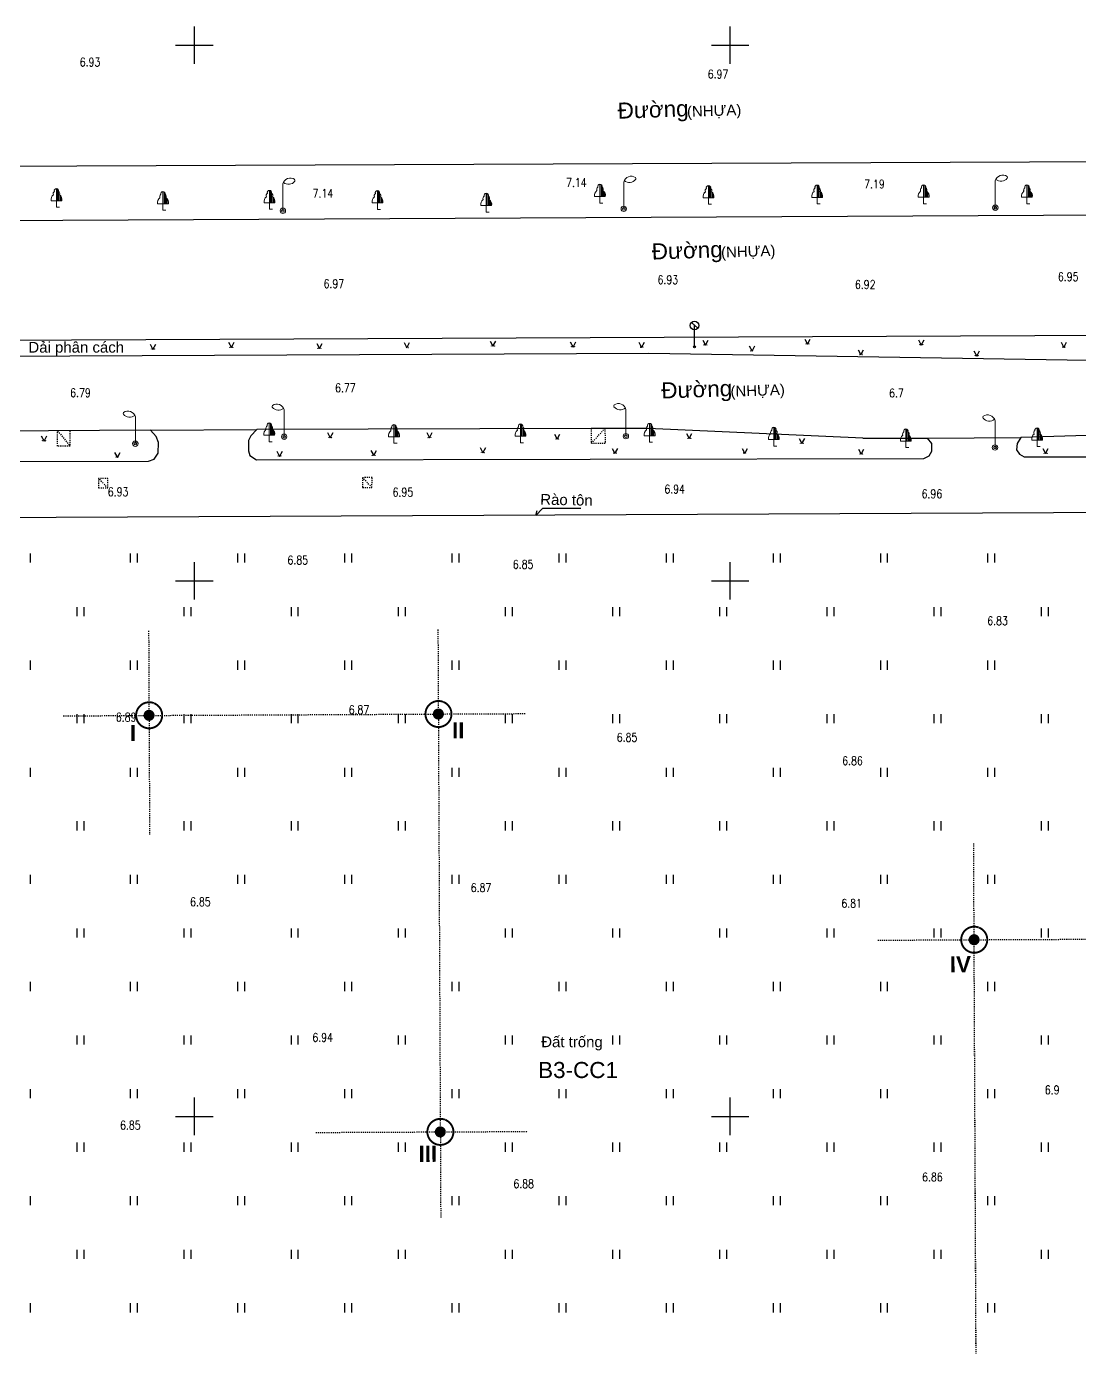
# Model space of a CAD drawing. Header units: millimetres. Extents: x 581430 to 583682, y 2329840 to 2330113.
# Drawn here: x 581520.1 to 581618.4, y 2329978.4 to 2330101.7 of the extents above; entities that cross this region are included whole.
import ezdxf
from ezdxf.enums import TextEntityAlignment as Align
from ezdxf.xclip import XClip

# ---------------------------------------------------------------- set-up
doc = ezdxf.new("R2010")
doc.units = ezdxf.units.MM
doc.header["$LTSCALE"] = 0.001
doc.header["$MEASUREMENT"] = 0
doc.header["$XCLIPFRAME"] = 0
doc.linetypes.add('CENTER2', pattern=[1.125, 0.75, -0.125, 0.125, -0.125])
doc.linetypes.add('NETNHA500', pattern=[0.75, 0.5, -0.25])
for name, color, linetype in [('A-CEN', 1, 'CENTER2'), ('CHUGIAI', 250, 'Continuous'), ('Existing map', 250, 'Continuous'), ('Red line', 1, 'Continuous'), ('TOA DO', 7, 'Continuous')]:
    doc.layers.add(name, color=color, linetype=linetype)
doc.layers.add('KYHIEU', color=250, linetype='Continuous', lineweight=0)
doc.styles.add('CHU', font='', dxfattribs={"height": 1.5})
doc.styles.add('CLD', font='', dxfattribs={"height": 1})
doc.styles.add('DC', font='romans.shx', dxfattribs={"width": 0.8, "height": 0.8})
doc.styles.add('new block$0$giao thong chuan 28 06$0$giao thong chuan$0$giao thongsua theo ssd$0$giao thong canh quan$0$giao thong$0$VNARIALNARROW', font='')
doc.styles.get('CHU').set_extended_font_data('.VnArial')
doc.styles.get('CLD').set_extended_font_data('.VnArialH')
doc.styles.get('new block$0$giao thong chuan 28 06$0$giao thong chuan$0$giao thongsua theo ssd$0$giao thong canh quan$0$giao thong$0$VNARIALNARROW').set_extended_font_data('.VnArialH', bold=True)

# ---------------------------------------------------------------- blocks, each defined once
blk = doc.blocks.new('CAYLR')
at = {"layer": 'KYHIEU'}
for points in [[(0, 1.75, 0.497303), (-0.198201, 1.488681, 0.339551), (-0.284941, 1.163565, 0.289175), (-0.5, 0.602359)], [(0, 1.75, -0.497303), (0.198201, 1.488681, -0.339551), (0.284941, 1.163565, -0.289175), (0.5, 0.602359)]]:
    blk.add_lwpolyline(points, format="xyb", dxfattribs=at)
for points in [[(0, 0), (0, 1.75)], [(0.1, 0.602359), (0.1, 1.724173)], [(0.2, 0.602359), (0.2, 1.487287)], [(-0.5, 0.602359), (0.5, 0.602359)], [(0, 0), (0.280275, -0.001587)], [(0.3, 0.602359), (0.3, 1.151908)], [(0.4, 0.602359), (0.4, 1.04811)], [(0.5, 0.602359), (0.5, 0.822811)]]:
    blk.add_lwpolyline(points, dxfattribs=at)
blk = doc.blocks.new('DEN-P')
at = {"layer": 'KYHIEU'}
for points in [[(1.1, 2.92, 0.523652), (0, 2.5, 0.549376)], [(0.05, 2.64, 0.420531), (1.11, 2.75, 0.572241)]]:
    blk.add_lwpolyline(points, format="xyb", dxfattribs=at)
blk.add_lwpolyline([(0, 0), (0, 2.5)], dxfattribs=at)
for radius in [0.25, 0.125]:
    blk.add_circle((0, 0), radius, dxfattribs=at)
blk.add_arc((0.95, 2.82), 0.178, 338.0896, 33.4085, dxfattribs=at)
blk = doc.blocks.new('DEN-T')
at = {"layer": 'KYHIEU'}
for points in [[(-0.05, 2.64, -0.420531), (-1.11, 2.75, -0.572241)], [(-1.1, 2.92, -0.523652), (0, 2.5, -0.549376)]]:
    blk.add_lwpolyline(points, format="xyb", dxfattribs=at)
blk.add_lwpolyline([(0, 0), (0, 2.5)], dxfattribs=at)
for radius in [0.25, 0.125]:
    blk.add_circle((0, 0), radius, dxfattribs=at)
blk.add_arc((-0.95, 2.82), 0.178, 146.5915, 201.9104, dxfattribs=at)
blk = doc.blocks.new('BB')
at = {"layer": 'CHUGIAI'}
for p, q in [((-0.29, 2.28), (0.31, 1.75)), ((0, 0), (0, 2))]:
    blk.add_line(p, q, dxfattribs=at)
for centre, radius in [((0, 2), 0.4), ((0, 0), 0.1)]:
    blk.add_circle(centre, radius, dxfattribs=at)
blk = doc.blocks.new('CAYLR-flat-31')
at = {"layer": 'KYHIEU'}
for points in [[(0, 1.75, 0.497303), (-0.2, 1.49, 0.339551), (-0.28, 1.16, 0.289175), (-0.5, 0.6)], [(0, 1.75, -0.497303), (0.2, 1.49, -0.339551), (0.28, 1.16, -0.289175), (0.5, 0.6)]]:
    blk.add_lwpolyline(points, format="xyb", dxfattribs=at)
for points in [[(0, 0), (0, 1.75)], [(0.1, 0.6), (0.1, 1.72)], [(0.2, 0.6), (0.2, 1.49)], [(-0.5, 0.6), (0.5, 0.6)], [(0, 0), (0.28, 0)], [(0.3, 0.6), (0.3, 1.15)], [(0.4, 0.6), (0.4, 1.05)], [(0.5, 0.6), (0.5, 0.82)]]:
    blk.add_lwpolyline(points, dxfattribs=at)
blk = doc.blocks.new('CAYLR-flat-32')
at = {"layer": 'KYHIEU'}
for points in [[(0, 1.75, 0.497303), (-0.2, 1.49, 0.339551), (-0.28, 1.16, 0.289175), (-0.5, 0.6)], [(0, 1.75, -0.497303), (0.2, 1.49, -0.339551), (0.28, 1.16, -0.289175), (0.5, 0.6)]]:
    blk.add_lwpolyline(points, format="xyb", dxfattribs=at)
for points in [[(0, 0), (0, 1.75)], [(0.1, 0.6), (0.1, 1.72)], [(0.2, 0.6), (0.2, 1.49)], [(-0.5, 0.6), (0.5, 0.6)], [(0, 0), (0.28, 0)], [(0.3, 0.6), (0.3, 1.15)], [(0.4, 0.6), (0.4, 1.05)], [(0.5, 0.6), (0.5, 0.82)]]:
    blk.add_lwpolyline(points, dxfattribs=at)
blk = doc.blocks.new('CAYLR-flat-33')
at = {"layer": 'KYHIEU'}
for points in [[(0, 1.75, 0.497303), (-0.2, 1.49, 0.339551), (-0.28, 1.16, 0.289175), (-0.5, 0.6)], [(0, 1.75, -0.497303), (0.2, 1.49, -0.339551), (0.28, 1.16, -0.289175), (0.5, 0.6)]]:
    blk.add_lwpolyline(points, format="xyb", dxfattribs=at)
for points in [[(0, 0), (0, 1.75)], [(0.1, 0.6), (0.1, 1.72)], [(0.2, 0.6), (0.2, 1.49)], [(-0.5, 0.6), (0.5, 0.6)], [(0, 0), (0.28, 0)], [(0.3, 0.6), (0.3, 1.15)], [(0.4, 0.6), (0.4, 1.05)], [(0.5, 0.6), (0.5, 0.82)]]:
    blk.add_lwpolyline(points, dxfattribs=at)
blk = doc.blocks.new('CAYLR-flat-34')
at = {"layer": 'KYHIEU'}
for points in [[(0, 1.75, 0.497303), (-0.2, 1.49, 0.339551), (-0.28, 1.16, 0.289175), (-0.5, 0.6)], [(0, 1.75, -0.497303), (0.2, 1.49, -0.339551), (0.28, 1.16, -0.289175), (0.5, 0.6)]]:
    blk.add_lwpolyline(points, format="xyb", dxfattribs=at)
for points in [[(0, 0), (0, 1.75)], [(0.1, 0.6), (0.1, 1.72)], [(0.2, 0.6), (0.2, 1.49)], [(-0.5, 0.6), (0.5, 0.6)], [(0, 0), (0.28, 0)], [(0.3, 0.6), (0.3, 1.15)], [(0.4, 0.6), (0.4, 1.05)], [(0.5, 0.6), (0.5, 0.82)]]:
    blk.add_lwpolyline(points, dxfattribs=at)
blk = doc.blocks.new('CAYLR-flat-35')
at = {"layer": 'KYHIEU'}
for points in [[(0, 1.75, 0.497303), (-0.2, 1.49, 0.339551), (-0.28, 1.16, 0.289175), (-0.5, 0.6)], [(0, 1.75, -0.497303), (0.2, 1.49, -0.339551), (0.28, 1.16, -0.289175), (0.5, 0.6)]]:
    blk.add_lwpolyline(points, format="xyb", dxfattribs=at)
for points in [[(0, 0), (0, 1.75)], [(0.1, 0.6), (0.1, 1.72)], [(0.2, 0.6), (0.2, 1.49)], [(-0.5, 0.6), (0.5, 0.6)], [(0, 0), (0.28, 0)], [(0.3, 0.6), (0.3, 1.15)], [(0.4, 0.6), (0.4, 1.05)], [(0.5, 0.6), (0.5, 0.82)]]:
    blk.add_lwpolyline(points, dxfattribs=at)
blk = doc.blocks.new('BB-flat-9')
at = {"layer": 'CHUGIAI'}
for p, q in [((-0.29, 2.28), (0.31, 1.75)), ((0, 0), (0, 2))]:
    blk.add_line(p, q, dxfattribs=at)
for centre, radius in [((0, 2), 0.4), ((0, 0), 0.1)]:
    blk.add_circle(centre, radius, dxfattribs=at)
blk = doc.blocks.new('DEN-T-flat-18')
at = {"layer": 'KYHIEU'}
for points in [[(-0.05, 2.64, -0.420531), (-1.11, 2.75, -0.572241)], [(-1.1, 2.92, -0.523652), (0, 2.5, -0.549376)]]:
    blk.add_lwpolyline(points, format="xyb", dxfattribs=at)
blk.add_lwpolyline([(0, 0), (0, 2.5)], dxfattribs=at)
for radius in [0.25, 0.125]:
    blk.add_circle((0, 0), radius, dxfattribs=at)
blk.add_arc((-0.95, 2.82), 0.178, 146.5915, 201.9104, dxfattribs=at)
blk = doc.blocks.new('DEN-T-flat-19')
at = {"layer": 'KYHIEU'}
for points in [[(-0.05, 2.64, -0.420531), (-1.11, 2.75, -0.572241)], [(-1.1, 2.92, -0.523652), (0, 2.5, -0.549376)]]:
    blk.add_lwpolyline(points, format="xyb", dxfattribs=at)
blk.add_lwpolyline([(0, 0), (0, 2.5)], dxfattribs=at)
for radius in [0.25, 0.125]:
    blk.add_circle((0, 0), radius, dxfattribs=at)
blk.add_arc((-0.95, 2.82), 0.178, 146.5915, 201.9104, dxfattribs=at)
blk = doc.blocks.new('DEN-T-flat-20')
at = {"layer": 'KYHIEU'}
for points in [[(-0.05, 2.64, -0.420531), (-1.11, 2.75, -0.572241)], [(-1.1, 2.92, -0.523652), (0, 2.5, -0.549376)]]:
    blk.add_lwpolyline(points, format="xyb", dxfattribs=at)
blk.add_lwpolyline([(0, 0), (0, 2.5)], dxfattribs=at)
for radius in [0.25, 0.125]:
    blk.add_circle((0, 0), radius, dxfattribs=at)
blk.add_arc((-0.95, 2.82), 0.178, 146.5915, 201.9104, dxfattribs=at)
blk = doc.blocks.new('DEN-T-flat-21')
at = {"layer": 'KYHIEU'}
for points in [[(-0.05, 2.64, -0.420531), (-1.11, 2.75, -0.572241)], [(-1.1, 2.92, -0.523652), (0, 2.5, -0.549376)]]:
    blk.add_lwpolyline(points, format="xyb", dxfattribs=at)
blk.add_lwpolyline([(0, 0), (0, 2.5)], dxfattribs=at)
for radius in [0.25, 0.125]:
    blk.add_circle((0, 0), radius, dxfattribs=at)
blk.add_arc((-0.95, 2.82), 0.178, 146.5915, 201.9104, dxfattribs=at)
blk = doc.blocks.new('DEN-P-flat-34')
at = {"layer": 'KYHIEU'}
for points in [[(1.1, 2.92, 0.523652), (0, 2.5, 0.549376)], [(0.05, 2.64, 0.420531), (1.11, 2.75, 0.572241)]]:
    blk.add_lwpolyline(points, format="xyb", dxfattribs=at)
blk.add_lwpolyline([(0, 0), (0, 2.5)], dxfattribs=at)
for radius in [0.25, 0.125]:
    blk.add_circle((0, 0), radius, dxfattribs=at)
blk.add_arc((0.95, 2.82), 0.178, 338.0896, 33.4085, dxfattribs=at)
blk = doc.blocks.new('DEN-P-flat-35')
at = {"layer": 'KYHIEU'}
for points in [[(1.1, 2.92, 0.523652), (0, 2.5, 0.549376)], [(0.05, 2.64, 0.420531), (1.11, 2.75, 0.572241)]]:
    blk.add_lwpolyline(points, format="xyb", dxfattribs=at)
blk.add_lwpolyline([(0, 0), (0, 2.5)], dxfattribs=at)
for radius in [0.25, 0.125]:
    blk.add_circle((0, 0), radius, dxfattribs=at)
blk.add_arc((0.95, 2.82), 0.178, 338.0896, 33.4085, dxfattribs=at)
blk = doc.blocks.new('DEN-P-flat-36')
at = {"layer": 'KYHIEU'}
for points in [[(1.1, 2.92, 0.523652), (0, 2.5, 0.549376)], [(0.05, 2.64, 0.420531), (1.11, 2.75, 0.572241)]]:
    blk.add_lwpolyline(points, format="xyb", dxfattribs=at)
blk.add_lwpolyline([(0, 0), (0, 2.5)], dxfattribs=at)
for radius in [0.25, 0.125]:
    blk.add_circle((0, 0), radius, dxfattribs=at)
blk.add_arc((0.95, 2.82), 0.178, 338.0896, 33.4085, dxfattribs=at)
blk = doc.blocks.new('Existing map')
at = {"layer": 'Existing map'}
h = blk.add_hatch(color=256, dxfattribs=at)
h.paths.add_polyline_path([(-198.7, -15.81, 1), (-198.72, -15.81, 1)])
h.paths.add_polyline_path([(-198.96, -15.81, 1), (-198.98, -15.81, 1)])
h = blk.add_hatch(color=256, dxfattribs=at)
h.paths.add_polyline_path([(-191.37, -15.65, 1), (-191.4, -15.65, 1)])
h.paths.add_polyline_path([(-191.63, -15.65, 1), (-191.65, -15.65, 1)])
h = blk.add_hatch(color=256, dxfattribs=at)
h.paths.add_polyline_path([(-183.16, -15.75, 1), (-183.18, -15.75, 1)])
h.paths.add_polyline_path([(-183.42, -15.75, 1), (-183.44, -15.75, 1)])
h = blk.add_hatch(color=256, dxfattribs=at)
h.paths.add_polyline_path([(-175, -15.67, 1), (-175.02, -15.67, 1)])
h.paths.add_polyline_path([(-175.26, -15.67, 1), (-175.28, -15.67, 1)])
h = blk.add_hatch(color=256, dxfattribs=at)
h.paths.add_polyline_path([(-166.97, -15.53, 1), (-166.99, -15.53, 1)])
h.paths.add_polyline_path([(-167.22, -15.53, 1), (-167.25, -15.53, 1)])
h = blk.add_hatch(color=256, dxfattribs=at)
h.paths.add_polyline_path([(-159.49, -15.6, 1), (-159.51, -15.6, 1)])
h.paths.add_polyline_path([(-159.75, -15.6, 1), (-159.77, -15.6, 1)])
h = blk.add_hatch(color=256, dxfattribs=at)
h.paths.add_polyline_path([(-153.09, -15.64, 1), (-153.11, -15.64, 1)])
h.paths.add_polyline_path([(-153.34, -15.64, 1), (-153.37, -15.64, 1)])
h = blk.add_hatch(color=256, dxfattribs=at)
h.paths.add_polyline_path([(-147.13, -15.43, 1), (-147.15, -15.43, 1)])
h.paths.add_polyline_path([(-147.39, -15.43, 1), (-147.41, -15.43, 1)])
h = blk.add_hatch(color=256, dxfattribs=at)
h.paths.add_polyline_path([(-142.78, -15.98, 1), (-142.8, -15.98, 1)])
h.paths.add_polyline_path([(-143.04, -15.98, 1), (-143.06, -15.98, 1)])
h = blk.add_hatch(color=256, dxfattribs=at)
h.paths.add_polyline_path([(-137.61, -15.33, 1), (-137.64, -15.33, 1)])
h.paths.add_polyline_path([(-137.87, -15.33, 1), (-137.89, -15.33, 1)])
h = blk.add_hatch(color=256, dxfattribs=at)
h.paths.add_polyline_path([(-126.99, -15.41, 1), (-127.01, -15.41, 1)])
h.paths.add_polyline_path([(-127.25, -15.41, 1), (-127.27, -15.41, 1)])
h = blk.add_hatch(color=256, dxfattribs=at)
h.paths.add_polyline_path([(-113.7, -15.64, 1), (-113.72, -15.64, 1)])
h.paths.add_polyline_path([(-113.95, -15.64, 1), (-113.98, -15.64, 1)])
h = blk.add_hatch(color=256, dxfattribs=at)
h.paths.add_polyline_path([(-132.62, -16.33, 1), (-132.64, -16.33, 1)])
h.paths.add_polyline_path([(-132.88, -16.33, 1), (-132.9, -16.33, 1)])
h = blk.add_hatch(color=256, dxfattribs=at)
h.paths.add_polyline_path([(-121.82, -16.44, 1), (-121.84, -16.44, 1)])
h.paths.add_polyline_path([(-122.08, -16.44, 1), (-122.1, -16.44, 1)])
h = blk.add_hatch(color=256, dxfattribs=at)
h.paths.add_polyline_path([(-208.86, -24.38, 1), (-208.88, -24.38, 1)])
h.paths.add_polyline_path([(-209.12, -24.38, 1), (-209.14, -24.38, 1)])
h = blk.add_hatch(color=256, dxfattribs=at)
h.paths.add_polyline_path([(-182.15, -24.08, 1), (-182.17, -24.08, 1)])
h.paths.add_polyline_path([(-182.41, -24.08, 1), (-182.43, -24.08, 1)])
h = blk.add_hatch(color=256, dxfattribs=at)
h.paths.add_polyline_path([(-172.89, -24.08, 1), (-172.92, -24.08, 1)])
h.paths.add_polyline_path([(-173.15, -24.08, 1), (-173.17, -24.08, 1)])
h = blk.add_hatch(color=256, dxfattribs=at)
h.paths.add_polyline_path([(-160.97, -24.21, 1), (-160.99, -24.21, 1)])
h.paths.add_polyline_path([(-161.23, -24.21, 1), (-161.25, -24.21, 1)])
h = blk.add_hatch(color=256, dxfattribs=at)
h.paths.add_polyline_path([(-148.65, -24.15, 1), (-148.67, -24.15, 1)])
h.paths.add_polyline_path([(-148.91, -24.15, 1), (-148.93, -24.15, 1)])
h = blk.add_hatch(color=256, dxfattribs=at)
h.paths.add_polyline_path([(-138.13, -24.61, 1), (-138.15, -24.61, 1)])
h.paths.add_polyline_path([(-138.39, -24.61, 1), (-138.41, -24.61, 1)])
h = blk.add_hatch(color=256, dxfattribs=at)
h.paths.add_polyline_path([(-186.88, -25.81, 1), (-186.9, -25.81, 1)])
h.paths.add_polyline_path([(-187.14, -25.81, 1), (-187.16, -25.81, 1)])
h = blk.add_hatch(color=256, dxfattribs=at)
h.paths.add_polyline_path([(-178.09, -25.74, 1), (-178.11, -25.74, 1)])
h.paths.add_polyline_path([(-178.35, -25.74, 1), (-178.37, -25.74, 1)])
h = blk.add_hatch(color=256, dxfattribs=at)
h.paths.add_polyline_path([(-167.9, -25.48, 1), (-167.92, -25.48, 1)])
h.paths.add_polyline_path([(-168.16, -25.48, 1), (-168.18, -25.48, 1)])
h = blk.add_hatch(color=256, dxfattribs=at)
h.paths.add_polyline_path([(-155.58, -25.54, 1), (-155.6, -25.54, 1)])
h.paths.add_polyline_path([(-155.84, -25.54, 1), (-155.86, -25.54, 1)])
h = blk.add_hatch(color=256, dxfattribs=at)
h.paths.add_polyline_path([(-143.46, -25.54, 1), (-143.48, -25.54, 1)])
h.paths.add_polyline_path([(-143.72, -25.54, 1), (-143.74, -25.54, 1)])
h = blk.add_hatch(color=256, dxfattribs=at)
h.paths.add_polyline_path([(-132.6, -25.61, 1), (-132.62, -25.61, 1)])
h.paths.add_polyline_path([(-132.86, -25.61, 1), (-132.88, -25.61, 1)])
h = blk.add_hatch(color=256, dxfattribs=at)
h.paths.add_polyline_path([(-115.39, -25.55, 1), (-115.42, -25.55, 1)])
h.paths.add_polyline_path([(-115.65, -25.55, 1), (-115.67, -25.55, 1)])
h = blk.add_hatch(color=256, dxfattribs=at)
h.paths.add_polyline_path([(-202.01, -25.91, 1), (-202.03, -25.91, 1)])
h.paths.add_polyline_path([(-202.27, -25.91, 1), (-202.29, -25.91, 1)])
for p, q in [((-194.97, 10.8), (-194.97, 14.3)), ((-144.97, 10.8), (-144.97, 14.3)), ((-196.72, 12.55), (-193.22, 12.55)), ((-146.72, 12.55), (-143.22, 12.55)), ((-49.18, 1.9), (-294.97, 0.91)), ((-294.97, -4.25), (-49.18, -2.98)), ((-259.56, -15.19), (-66.59, -14.34)), ((-199.09, -15.36), (-198.84, -15.85)), ((-198.84, -15.85), (-198.58, -15.36)), ((-191.77, -15.19), (-191.51, -15.68)), ((-191.51, -15.68), (-191.26, -15.19)), ((-183.55, -15.3), (-183.3, -15.78)), ((-183.3, -15.78), (-183.04, -15.3)), ((-175.39, -15.22), (-175.14, -15.7)), ((-175.14, -15.7), (-174.88, -15.22)), ((-167.36, -15.08), (-167.11, -15.56)), ((-167.11, -15.56), (-166.85, -15.08)), ((-159.89, -15.15), (-159.63, -15.63)), ((-159.63, -15.63), (-159.38, -15.15)), ((-153.48, -15.19), (-153.23, -15.67)), ((-153.23, -15.67), (-152.97, -15.19)), ((-147.53, -14.98), (-147.27, -15.46)), ((-147.27, -15.46), (-147.02, -14.98)), ((-143.18, -15.52), (-142.92, -16.01)), ((-142.92, -16.01), (-142.67, -15.52)), ((-138.01, -14.88), (-137.75, -15.36)), ((-137.75, -15.36), (-137.5, -14.88)), ((-133.02, -15.88), (-132.76, -16.36)), ((-132.76, -16.36), (-132.51, -15.88)), ((-127.39, -14.95), (-127.13, -15.44)), ((-127.13, -15.44), (-126.87, -14.95)), ((-122.22, -15.98), (-121.96, -16.47)), ((-121.96, -16.47), (-121.7, -15.98)), ((-114.09, -15.19), (-113.84, -15.67)), ((-113.84, -15.67), (-113.58, -15.19)), ((-152.56, -16.23), (-259.58, -16.74)), ((-102.91, -17.03), (-152.56, -16.23)), ((-199.08, -23.4), (-250.72, -23.71)), ((-199.08, -23.4), (-189.14, -23.34)), ((-198.54, -23.97), (-199.08, -23.4)), ((-189.14, -23.34), (-189.71, -23.91)), ((-157.95, -23.23), (-189.14, -23.34)), ((-156.66, -23.23), (-157.95, -23.23)), ((-152.61, -23.23), (-156.66, -23.23)), ((-132.57, -24.13), (-152.61, -23.23)), ((-83.37, -22.97), (-117.83, -24.09)), ((-209.26, -23.92), (-209, -24.41)), ((-209, -24.41), (-208.74, -23.92)), ((-198.32, -24.53), (-198.54, -23.97)), ((-198.34, -25.55), (-198.32, -24.53)), ((-189.71, -23.91), (-189.93, -24.37)), ((-189.93, -24.37), (-189.93, -25.31)), ((-182.55, -23.62), (-182.29, -24.11)), ((-182.29, -24.11), (-182.03, -23.62)), ((-173.29, -23.62), (-173.03, -24.11)), ((-173.03, -24.11), (-172.78, -23.62)), ((-161.37, -23.76), (-161.11, -24.24)), ((-161.11, -24.24), (-160.86, -23.76)), ((-149.05, -23.69), (-148.79, -24.18)), ((-148.79, -24.18), (-148.53, -23.69)), ((-138.53, -24.16), (-138.27, -24.64)), ((-138.27, -24.64), (-138.01, -24.16)), ((-132.57, -24.15), (-126.56, -24.13)), ((-126.56, -24.13), (-117.83, -24.09)), ((-126.15, -24.64), (-126.56, -24.13)), ((-126.16, -25.34), (-126.15, -24.64)), ((-118.18, -24.65), (-118.24, -25.22)), ((-117.83, -24.09), (-118.18, -24.65)), ((-202.41, -25.46), (-202.15, -25.94)), ((-202.15, -25.94), (-201.89, -25.46)), ((-198.73, -26.09), (-198.34, -25.55)), ((-189.93, -25.31), (-189.8, -25.77)), ((-189.8, -25.77), (-189.16, -26.15)), ((-187.28, -25.35), (-187.02, -25.84)), ((-187.02, -25.84), (-186.76, -25.35)), ((-178.49, -25.29), (-178.23, -25.77)), ((-178.23, -25.77), (-177.97, -25.29)), ((-168.3, -25.02), (-168.04, -25.51)), ((-168.04, -25.51), (-167.78, -25.02)), ((-155.98, -25.09), (-155.72, -25.57)), ((-155.72, -25.57), (-155.46, -25.09)), ((-143.86, -25.09), (-143.6, -25.57)), ((-143.6, -25.57), (-143.34, -25.09)), ((-133, -25.16), (-132.74, -25.64)), ((-132.74, -25.64), (-132.48, -25.16)), ((-126.88, -26.05), (-126.4, -25.8)), ((-126.4, -25.8), (-126.16, -25.34)), ((-126.4, -25.8), (-126.4, -25.8)), ((-118.24, -25.22), (-117.97, -25.62)), ((-117.97, -25.62), (-117.52, -25.89)), ((-117.52, -25.89), (-68.32, -25.76)), ((-115.79, -25.09), (-115.53, -25.58)), ((-115.53, -25.58), (-115.28, -25.09)), ((-250.69, -26.48), (-199.25, -26.27)), ((-199.25, -26.27), (-198.73, -26.09)), ((-189.16, -26.15), (-126.88, -26.05)), ((-162.48, -30.69), (-163.1, -31.35)), ((-158.9, -30.69), (-162.48, -30.69)), ((-163.1, -31.35), (-162.97, -30.9)), ((-210.3, -34.9), (-210.3, -35.75)), ((-200.95, -34.9), (-200.95, -35.75)), ((-200.3, -34.9), (-200.3, -35.75)), ((-194.97, -39.2), (-194.97, -35.7)), ((-190.95, -34.9), (-190.95, -35.75)), ((-190.3, -34.9), (-190.3, -35.75)), ((-180.95, -34.9), (-180.95, -35.75)), ((-180.3, -34.9), (-180.3, -35.75)), ((-170.95, -34.9), (-170.95, -35.75)), ((-170.3, -34.9), (-170.3, -35.75)), ((-160.95, -34.9), (-160.95, -35.75)), ((-160.3, -34.9), (-160.3, -35.75)), ((-150.95, -34.9), (-150.95, -35.75)), ((-150.3, -34.9), (-150.3, -35.75)), ((-144.97, -39.2), (-144.97, -35.7)), ((-140.95, -34.9), (-140.95, -35.75)), ((-140.3, -34.9), (-140.3, -35.75)), ((-130.95, -34.9), (-130.95, -35.75)), ((-130.3, -34.9), (-130.3, -35.75)), ((-120.95, -34.9), (-120.95, -35.75)), ((-120.3, -34.9), (-120.3, -35.75)), ((-196.72, -37.45), (-193.22, -37.45)), ((-146.72, -37.45), (-143.22, -37.45)), ((-205.95, -39.9), (-205.95, -40.75)), ((-205.3, -39.9), (-205.3, -40.75)), ((-195.95, -39.9), (-195.95, -40.75)), ((-195.3, -39.9), (-195.3, -40.75)), ((-185.95, -39.9), (-185.95, -40.75)), ((-185.3, -39.9), (-185.3, -40.75)), ((-175.95, -39.9), (-175.95, -40.75)), ((-175.3, -39.9), (-175.3, -40.75)), ((-165.95, -39.9), (-165.95, -40.75)), ((-165.3, -39.9), (-165.3, -40.75)), ((-155.95, -39.9), (-155.95, -40.75)), ((-155.3, -39.9), (-155.3, -40.75)), ((-145.95, -39.9), (-145.95, -40.75)), ((-145.3, -39.9), (-145.3, -40.75)), ((-135.95, -39.9), (-135.95, -40.75)), ((-135.3, -39.9), (-135.3, -40.75)), ((-125.95, -39.9), (-125.95, -40.75)), ((-125.3, -39.9), (-125.3, -40.75)), ((-115.95, -39.9), (-115.95, -40.75)), ((-115.3, -39.9), (-115.3, -40.75)), ((-210.3, -44.9), (-210.3, -45.75)), ((-200.95, -44.9), (-200.95, -45.75)), ((-200.3, -44.9), (-200.3, -45.75)), ((-190.95, -44.9), (-190.95, -45.75)), ((-190.3, -44.9), (-190.3, -45.75)), ((-180.95, -44.9), (-180.95, -45.75)), ((-180.3, -44.9), (-180.3, -45.75)), ((-170.95, -44.9), (-170.95, -45.75)), ((-170.3, -44.9), (-170.3, -45.75)), ((-160.95, -44.9), (-160.95, -45.75)), ((-160.3, -44.9), (-160.3, -45.75)), ((-150.95, -44.9), (-150.95, -45.75)), ((-150.3, -44.9), (-150.3, -45.75)), ((-140.95, -44.9), (-140.95, -45.75)), ((-140.3, -44.9), (-140.3, -45.75)), ((-130.95, -44.9), (-130.95, -45.75)), ((-130.3, -44.9), (-130.3, -45.75)), ((-120.95, -44.9), (-120.95, -45.75)), ((-120.3, -44.9), (-120.3, -45.75)), ((-205.95, -49.9), (-205.95, -50.75)), ((-205.3, -49.9), (-205.3, -50.75)), ((-195.95, -49.9), (-195.95, -50.75)), ((-195.3, -49.9), (-195.3, -50.75)), ((-185.95, -49.9), (-185.95, -50.75)), ((-185.3, -49.9), (-185.3, -50.75)), ((-175.95, -49.9), (-175.95, -50.75)), ((-175.3, -49.9), (-175.3, -50.75)), ((-165.95, -49.9), (-165.95, -50.75)), ((-165.3, -49.9), (-165.3, -50.75)), ((-155.95, -49.9), (-155.95, -50.75)), ((-155.3, -49.9), (-155.3, -50.75)), ((-145.95, -49.9), (-145.95, -50.75)), ((-145.3, -49.9), (-145.3, -50.75)), ((-135.95, -49.9), (-135.95, -50.75)), ((-135.3, -49.9), (-135.3, -50.75)), ((-125.95, -49.9), (-125.95, -50.75)), ((-125.3, -49.9), (-125.3, -50.75)), ((-115.95, -49.9), (-115.95, -50.75)), ((-115.3, -49.9), (-115.3, -50.75)), ((-210.3, -54.9), (-210.3, -55.75)), ((-200.95, -54.9), (-200.95, -55.75)), ((-200.3, -54.9), (-200.3, -55.75)), ((-190.95, -54.9), (-190.95, -55.75)), ((-190.3, -54.9), (-190.3, -55.75)), ((-180.95, -54.9), (-180.95, -55.75)), ((-180.3, -54.9), (-180.3, -55.75)), ((-170.95, -54.9), (-170.95, -55.75)), ((-170.3, -54.9), (-170.3, -55.75)), ((-160.95, -54.9), (-160.95, -55.75)), ((-160.3, -54.9), (-160.3, -55.75)), ((-150.95, -54.9), (-150.95, -55.75)), ((-150.3, -54.9), (-150.3, -55.75)), ((-140.95, -54.9), (-140.95, -55.75)), ((-140.3, -54.9), (-140.3, -55.75)), ((-130.95, -54.9), (-130.95, -55.75)), ((-130.3, -54.9), (-130.3, -55.75)), ((-120.95, -54.9), (-120.95, -55.75)), ((-120.3, -54.9), (-120.3, -55.75)), ((-205.95, -59.9), (-205.95, -60.75)), ((-205.3, -59.9), (-205.3, -60.75)), ((-195.95, -59.9), (-195.95, -60.75)), ((-195.3, -59.9), (-195.3, -60.75)), ((-185.95, -59.9), (-185.95, -60.75)), ((-185.3, -59.9), (-185.3, -60.75)), ((-175.95, -59.9), (-175.95, -60.75)), ((-175.3, -59.9), (-175.3, -60.75)), ((-165.95, -59.9), (-165.95, -60.75)), ((-165.3, -59.9), (-165.3, -60.75)), ((-155.95, -59.9), (-155.95, -60.75)), ((-155.3, -59.9), (-155.3, -60.75)), ((-145.95, -59.9), (-145.95, -60.75)), ((-145.3, -59.9), (-145.3, -60.75)), ((-135.95, -59.9), (-135.95, -60.75)), ((-135.3, -59.9), (-135.3, -60.75)), ((-125.95, -59.9), (-125.95, -60.75)), ((-125.3, -59.9), (-125.3, -60.75)), ((-115.95, -59.9), (-115.95, -60.75)), ((-115.3, -59.9), (-115.3, -60.75)), ((-210.3, -64.9), (-210.3, -65.75)), ((-200.95, -64.9), (-200.95, -65.75)), ((-200.3, -64.9), (-200.3, -65.75)), ((-190.95, -64.9), (-190.95, -65.75)), ((-190.3, -64.9), (-190.3, -65.75)), ((-180.95, -64.9), (-180.95, -65.75)), ((-180.3, -64.9), (-180.3, -65.75)), ((-170.95, -64.9), (-170.95, -65.75)), ((-170.3, -64.9), (-170.3, -65.75)), ((-160.95, -64.9), (-160.95, -65.75)), ((-160.3, -64.9), (-160.3, -65.75)), ((-150.95, -64.9), (-150.95, -65.75)), ((-150.3, -64.9), (-150.3, -65.75)), ((-140.95, -64.9), (-140.95, -65.75)), ((-140.3, -64.9), (-140.3, -65.75)), ((-130.95, -64.9), (-130.95, -65.75)), ((-130.3, -64.9), (-130.3, -65.75)), ((-120.95, -64.9), (-120.95, -65.75)), ((-120.3, -64.9), (-120.3, -65.75)), ((-205.95, -69.9), (-205.95, -70.75)), ((-205.3, -69.9), (-205.3, -70.75)), ((-195.95, -69.9), (-195.95, -70.75)), ((-195.3, -69.9), (-195.3, -70.75)), ((-185.95, -69.9), (-185.95, -70.75)), ((-185.3, -69.9), (-185.3, -70.75)), ((-175.95, -69.9), (-175.95, -70.75)), ((-175.3, -69.9), (-175.3, -70.75)), ((-165.95, -69.9), (-165.95, -70.75)), ((-165.3, -69.9), (-165.3, -70.75)), ((-155.95, -69.9), (-155.95, -70.75)), ((-155.3, -69.9), (-155.3, -70.75)), ((-145.95, -69.9), (-145.95, -70.75)), ((-145.3, -69.9), (-145.3, -70.75)), ((-135.95, -69.9), (-135.95, -70.75)), ((-135.3, -69.9), (-135.3, -70.75)), ((-125.95, -69.9), (-125.95, -70.75)), ((-125.3, -69.9), (-125.3, -70.75)), ((-115.95, -69.9), (-115.95, -70.75)), ((-115.3, -69.9), (-115.3, -70.75)), ((-210.3, -74.9), (-210.3, -75.75)), ((-200.95, -74.9), (-200.95, -75.75)), ((-200.3, -74.9), (-200.3, -75.75)), ((-190.95, -74.9), (-190.95, -75.75)), ((-190.3, -74.9), (-190.3, -75.75)), ((-180.95, -74.9), (-180.95, -75.75)), ((-180.3, -74.9), (-180.3, -75.75)), ((-170.95, -74.9), (-170.95, -75.75)), ((-170.3, -74.9), (-170.3, -75.75)), ((-160.95, -74.9), (-160.95, -75.75)), ((-160.3, -74.9), (-160.3, -75.75)), ((-150.95, -74.9), (-150.95, -75.75)), ((-150.3, -74.9), (-150.3, -75.75)), ((-140.95, -74.9), (-140.95, -75.75)), ((-140.3, -74.9), (-140.3, -75.75)), ((-130.95, -74.9), (-130.95, -75.75)), ((-130.3, -74.9), (-130.3, -75.75)), ((-120.95, -74.9), (-120.95, -75.75)), ((-120.3, -74.9), (-120.3, -75.75)), ((-205.95, -79.9), (-205.95, -80.75)), ((-205.3, -79.9), (-205.3, -80.75)), ((-195.95, -79.9), (-195.95, -80.75)), ((-195.3, -79.9), (-195.3, -80.75)), ((-185.95, -79.9), (-185.95, -80.75)), ((-185.3, -79.9), (-185.3, -80.75)), ((-175.95, -79.9), (-175.95, -80.75)), ((-175.3, -79.9), (-175.3, -80.75)), ((-165.95, -79.9), (-165.95, -80.75)), ((-165.3, -79.9), (-165.3, -80.75)), ((-155.95, -79.9), (-155.95, -80.75)), ((-155.3, -79.9), (-155.3, -80.75)), ((-145.95, -79.9), (-145.95, -80.75)), ((-145.3, -79.9), (-145.3, -80.75)), ((-135.95, -79.9), (-135.95, -80.75)), ((-135.3, -79.9), (-135.3, -80.75)), ((-125.95, -79.9), (-125.95, -80.75)), ((-125.3, -79.9), (-125.3, -80.75)), ((-115.95, -79.9), (-115.95, -80.75)), ((-115.3, -79.9), (-115.3, -80.75)), ((-210.3, -84.9), (-210.3, -85.75)), ((-200.95, -84.9), (-200.95, -85.75)), ((-200.3, -84.9), (-200.3, -85.75)), ((-190.95, -84.9), (-190.95, -85.75)), ((-190.3, -84.9), (-190.3, -85.75)), ((-180.95, -84.9), (-180.95, -85.75)), ((-180.3, -84.9), (-180.3, -85.75)), ((-170.95, -84.9), (-170.95, -85.75)), ((-170.3, -84.9), (-170.3, -85.75)), ((-160.95, -84.9), (-160.95, -85.75)), ((-160.3, -84.9), (-160.3, -85.75)), ((-150.95, -84.9), (-150.95, -85.75)), ((-150.3, -84.9), (-150.3, -85.75)), ((-140.95, -84.9), (-140.95, -85.75)), ((-140.3, -84.9), (-140.3, -85.75)), ((-130.95, -84.9), (-130.95, -85.75)), ((-130.3, -84.9), (-130.3, -85.75)), ((-120.95, -84.9), (-120.95, -85.75)), ((-120.3, -84.9), (-120.3, -85.75)), ((-194.97, -89.2), (-194.97, -85.7)), ((-144.97, -89.2), (-144.97, -85.7)), ((-196.72, -87.45), (-193.22, -87.45)), ((-146.72, -87.45), (-143.22, -87.45)), ((-205.95, -89.9), (-205.95, -90.75)), ((-205.3, -89.9), (-205.3, -90.75)), ((-195.95, -89.9), (-195.95, -90.75)), ((-195.3, -89.9), (-195.3, -90.75)), ((-185.95, -89.9), (-185.95, -90.75)), ((-185.3, -89.9), (-185.3, -90.75)), ((-175.95, -89.9), (-175.95, -90.75)), ((-175.3, -89.9), (-175.3, -90.75)), ((-165.95, -89.9), (-165.95, -90.75)), ((-165.3, -89.9), (-165.3, -90.75)), ((-155.95, -89.9), (-155.95, -90.75)), ((-155.3, -89.9), (-155.3, -90.75)), ((-145.95, -89.9), (-145.95, -90.75)), ((-145.3, -89.9), (-145.3, -90.75)), ((-135.95, -89.9), (-135.95, -90.75)), ((-135.3, -89.9), (-135.3, -90.75)), ((-125.95, -89.9), (-125.95, -90.75)), ((-125.3, -89.9), (-125.3, -90.75)), ((-115.95, -89.9), (-115.95, -90.75)), ((-115.3, -89.9), (-115.3, -90.75)), ((-210.3, -94.9), (-210.3, -95.75)), ((-200.95, -94.9), (-200.95, -95.75)), ((-200.3, -94.9), (-200.3, -95.75)), ((-190.95, -94.9), (-190.95, -95.75)), ((-190.3, -94.9), (-190.3, -95.75)), ((-180.95, -94.9), (-180.95, -95.75)), ((-180.3, -94.9), (-180.3, -95.75)), ((-170.95, -94.9), (-170.95, -95.75)), ((-170.3, -94.9), (-170.3, -95.75)), ((-160.95, -94.9), (-160.95, -95.75)), ((-160.3, -94.9), (-160.3, -95.75)), ((-150.95, -94.9), (-150.95, -95.75)), ((-150.3, -94.9), (-150.3, -95.75)), ((-140.95, -94.9), (-140.95, -95.75)), ((-140.3, -94.9), (-140.3, -95.75)), ((-130.95, -94.9), (-130.95, -95.75)), ((-130.3, -94.9), (-130.3, -95.75)), ((-120.95, -94.9), (-120.95, -95.75)), ((-120.3, -94.9), (-120.3, -95.75)), ((-205.95, -99.9), (-205.95, -100.75)), ((-205.3, -99.9), (-205.3, -100.75)), ((-195.95, -99.9), (-195.95, -100.75)), ((-195.3, -99.9), (-195.3, -100.75)), ((-185.95, -99.9), (-185.95, -100.75)), ((-185.3, -99.9), (-185.3, -100.75)), ((-175.95, -99.9), (-175.95, -100.75)), ((-175.3, -99.9), (-175.3, -100.75)), ((-165.95, -99.9), (-165.95, -100.75)), ((-165.3, -99.9), (-165.3, -100.75)), ((-155.95, -99.9), (-155.95, -100.75)), ((-155.3, -99.9), (-155.3, -100.75)), ((-145.95, -99.9), (-145.95, -100.75)), ((-145.3, -99.9), (-145.3, -100.75)), ((-135.95, -99.9), (-135.95, -100.75)), ((-135.3, -99.9), (-135.3, -100.75)), ((-125.95, -99.9), (-125.95, -100.75)), ((-125.3, -99.9), (-125.3, -100.75)), ((-115.95, -99.9), (-115.95, -100.75)), ((-115.3, -99.9), (-115.3, -100.75)), ((-210.3, -104.9), (-210.3, -105.75)), ((-200.95, -104.9), (-200.95, -105.75)), ((-200.3, -104.9), (-200.3, -105.75)), ((-190.95, -104.9), (-190.95, -105.75)), ((-190.3, -104.9), (-190.3, -105.75)), ((-180.95, -104.9), (-180.95, -105.75)), ((-180.3, -104.9), (-180.3, -105.75)), ((-170.95, -104.9), (-170.95, -105.75)), ((-170.3, -104.9), (-170.3, -105.75)), ((-160.95, -104.9), (-160.95, -105.75)), ((-160.3, -104.9), (-160.3, -105.75)), ((-150.95, -104.9), (-150.95, -105.75)), ((-150.3, -104.9), (-150.3, -105.75)), ((-140.95, -104.9), (-140.95, -105.75)), ((-140.3, -104.9), (-140.3, -105.75)), ((-130.95, -104.9), (-130.95, -105.75)), ((-130.3, -104.9), (-130.3, -105.75)), ((-120.95, -104.9), (-120.95, -105.75)), ((-120.3, -104.9), (-120.3, -105.75))]:
    blk.add_line(p, q, dxfattribs=at)
at = {"layer": 'Existing map', "linetype": 'NETNHA500'}
for p, q in [((-157.95, -23.23), (-157.95, -24.62)), ((-157.92, -24.62), (-156.66, -23.23)), ((-156.66, -23.23), (-156.63, -24.62)), ((-207.73, -24.88), (-207.73, -23.46)), ((-207.73, -23.46), (-206.58, -24.88)), ((-206.58, -23.48), (-206.58, -24.88)), ((-156.63, -24.62), (-157.92, -24.62)), ((-206.58, -24.88), (-207.73, -24.88)), ((-203.04, -27.89), (-203.91, -27.89)), ((-203.91, -27.89), (-203.91, -28.78)), ((-203.05, -28.78), (-203.91, -27.89)), ((-203.05, -28.75), (-203.04, -27.89)), ((-178.38, -27.8), (-179.27, -27.83)), ((-178.38, -27.8), (-179.27, -27.83)), ((-179.27, -27.83), (-179.27, -28.75)), ((-178.4, -28.74), (-179.27, -27.83)), ((-178.4, -28.74), (-179.27, -27.83)), ((-179.27, -27.83), (-179.27, -28.75)), ((-178.4, -28.74), (-178.38, -27.8)), ((-178.4, -28.74), (-178.38, -27.8)), ((-203.91, -28.78), (-203.05, -28.78)), ((-179.27, -28.75), (-178.4, -28.74)), ((-179.27, -28.75), (-178.4, -28.74))]:
    blk.add_line(p, q, dxfattribs=at)
at = {"layer": 'Existing map'}
for centre in [(-198.97, -15.81), (-198.71, -15.81), (-191.64, -15.65), (-191.39, -15.65), (-183.43, -15.75), (-183.17, -15.75), (-175.27, -15.67), (-175.01, -15.67), (-167.24, -15.53), (-166.98, -15.53), (-159.76, -15.6), (-159.5, -15.6), (-153.36, -15.64), (-153.1, -15.64), (-147.4, -15.43), (-147.14, -15.43), (-143.05, -15.98), (-142.79, -15.98), (-137.88, -15.33), (-137.62, -15.33), (-127.26, -15.41), (-127, -15.41), (-113.97, -15.64), (-113.71, -15.64), (-132.89, -16.33), (-132.63, -16.33), (-122.09, -16.44), (-121.83, -16.44), (-209.13, -24.38), (-208.87, -24.38), (-182.42, -24.08), (-182.16, -24.08), (-173.16, -24.08), (-172.9, -24.08), (-161.24, -24.21), (-160.98, -24.21), (-148.92, -24.15), (-148.66, -24.15), (-138.4, -24.61), (-138.14, -24.61), (-187.15, -25.81), (-186.89, -25.81), (-178.36, -25.74), (-178.1, -25.74), (-168.17, -25.48), (-167.91, -25.48), (-155.85, -25.54), (-155.59, -25.54), (-143.73, -25.54), (-143.47, -25.54), (-132.87, -25.61), (-132.61, -25.61), (-115.66, -25.55), (-115.4, -25.55), (-202.28, -25.91), (-202.02, -25.91)]:
    blk.add_circle(centre, 0.011, dxfattribs=at)
for name, p in [('DEN-P', (-186.71, -2.91)), ('DEN-P-flat-36', (-186.71, -2.91)), ('DEN-P', (-154.9, -2.73)), ('DEN-P-flat-35', (-154.9, -2.73)), ('DEN-P', (-120.22, -2.62)), ('DEN-P-flat-34', (-120.22, -2.62)), ('CAYLR', (-207.84, -2.58)), ('CAYLR', (-197.9, -2.86)), ('CAYLR', (-187.96, -2.76)), ('CAYLR', (-177.88, -2.78)), ('CAYLR', (-157.12, -2.19)), ('CAYLR-flat-35', (-157.12, -2.19)), ('CAYLR', (-146.99, -2.3)), ('CAYLR-flat-34', (-146.99, -2.3)), ('CAYLR', (-136.85, -2.26)), ('CAYLR-flat-33', (-136.85, -2.26)), ('CAYLR', (-126.91, -2.25)), ('CAYLR-flat-32', (-126.91, -2.25)), ('CAYLR', (-117.27, -2.25)), ('CAYLR-flat-31', (-117.27, -2.25)), ('CAYLR', (-167.73, -3.03)), ('BB', (-148.29, -15.61)), ('BB-flat-9', (-148.29, -15.61)), ('DEN-T', (-186.59, -24)), ('DEN-T-flat-20', (-186.59, -24)), ('DEN-T', (-154.7, -23.95)), ('DEN-T-flat-19', (-154.7, -23.95)), ('DEN-T', (-200.48, -24.65)), ('DEN-T-flat-21', (-200.48, -24.65)), ('DEN-T', (-120.25, -25.01)), ('DEN-T-flat-18', (-120.25, -25.01)), ('CAYLR', (-187.98, -24.47)), ('CAYLR', (-176.34, -24.61)), ('CAYLR', (-164.53, -24.56)), ('CAYLR', (-152.48, -24.51)), ('CAYLR', (-140.89, -24.87)), ('CAYLR', (-128.57, -25.02)), ('CAYLR', (-116.32, -24.92))]:
    blk.add_blockref(name, p, dxfattribs=at)
at = {"layer": 'Existing map', "style": 'DC', "width": 0.8}
for s, p in [('6.93', (-205.67, 10.57)), ('6.97', (-147.06, 9.45)), ('7.14', (-160.28, -0.68)), ('7.14', (-183.93, -1.68)), ('7.19', (-132.46, -0.81)), ('6.97', (-182.91, -10.12)), ('6.93', (-151.74, -9.75)), ('6.95', (-114.38, -9.47)), ('6.79', (-206.56, -20.3)), ('6.77', (-181.84, -19.84)), ('6.7', (-130.13, -20.32)), ('6.96', (-127.1, -29.73)), ('6.85', (-186.28, -35.92)), ('6.85', (-165.25, -36.32)), ('6.83', (-120.97, -41.58)), ('6.87', (-180.57, -49.89)), ('6.89', (-202.3, -50.58)), ('6.85', (-155.55, -52.47)), ('6.86', (-134.51, -54.65)), ('6.87', (-169.18, -66.5)), ('6.85', (-195.37, -67.82)), ('6.81', (-134.59, -67.96)), ('6.94', (-183.96, -80.48)), ('6.9', (-115.6, -85.38)), ('6.85', (-201.91, -88.67)), ('6.88', (-165.2, -94.14)), ('6.86', (-127.05, -93.51))]:
    blk.add_text(s, height=0.8, dxfattribs=at).set_placement(p)
at = {"layer": 'Existing map'}
for s, height, rotation, style, p in [('§\xadêng', 1.5, 2, 'CHU', (-155.44, 5.68)), ('§\xadêng', 1.5, 2, 'CHU', (-155.44, 5.68)), ('(nhùa)', 1, 2, 'CLD', (-148.98, 5.85)), ('(nhùa)', 1, 2, 'CLD', (-148.98, 5.85)), ('§\xadêng', 1.5, 2, 'CHU', (-152.26, -7.47)), ('(nhùa)', 1, 2, 'CLD', (-145.8, -7.29)), ('§\xadêng', 1.5, 2, 'CHU', (-151.37, -20.44)), ('§\xadêng', 1.5, 2, 'CHU', (-151.37, -20.44)), ('(nhùa)', 1, 2, 'CLD', (-144.92, -20.27)), ('(nhùa)', 1, 2, 'CLD', (-144.92, -20.27)), ('Rµo t«n', 1, 358.7749, 'CHU', (-162.7, -30.34))]:
    blk.add_text(s, height=height, rotation=rotation, dxfattribs=dict(at, style=style)).set_placement(p)
at = {"layer": 'Existing map', "style": 'DC', "width": 0.8}
for s, p in [('6.92', (-133.32, -9.39)), ('6.93', (-203.05, -28.75)), ('6.95', (-176.47, -28.78)), ('6.94', (-151.11, -28.49))]:
    blk.add_text(s, height=0.8, dxfattribs=at).set_placement(p, align=Align.TOP_LEFT)
at = {"layer": 'Existing map', "style": 'CHU'}
for s, height, p in [('D¶i ph©n c¸ch', 1, (-210.46, -16.15)), ('D¶i ph©n c¸ch', 1, (-210.46, -16.15)), ('§Êt trèng', 1, (-162.6, -80.99)), ('B3-CC1', 1.5, (-162.89, -83.87))]:
    blk.add_text(s, height=height, dxfattribs=at).set_placement(p)
blk = doc.blocks.new('boundary point')
at = {"layer": 'TOA DO', "color": 7, "const_width": 0.145}
blk.add_lwpolyline([(0.371, 0.909, -202.354613), (0.353, 0.916, 1.4566)], format="xyb", dxfattribs=at)
at = {"layer": 'TOA DO', "color": 1, "const_width": 0.414, "flags": 128}
blk.add_lwpolyline([(-0.207, 0, 1), (0.207, 0, 1)], format="xyb", close=True, dxfattribs=at)

msp = doc.modelspace()

# ---------------------------------------------------------------- linework, layer by layer
at = {"layer": 'A-CEN'}
for p, q in [((581531.55, 2330045.32), (581531.64, 2330026.27)), ((581558.55, 2330045.44), (581558.81, 2329990.55)), ((581523.59, 2330037.39), (581566.77, 2330037.6)), ((581608.86, 2329960.38), (581608.55, 2330025.49)), ((581608.85, 2329960.38), (581608.55, 2330025.49)), ((581599.59, 2330016.45), (581630.14, 2330016.59)), ((581547.14, 2329998.5), (581566.95, 2329998.59))]:
    msp.add_line(p, q, dxfattribs=at)
at = {"layer": 'Red line'}
msp.add_lwpolyline([(581705.98, 2330026.75), (581675.84, 2330056.61), (581483, 2330055.71), (581483.44, 2329957.39), (581706.3, 2329958.45)], close=True, dxfattribs=at)

# ---------------------------------------------------------------- block references
ref = msp.add_blockref('Existing map', (581730.79, 2330087.45))
XClip(ref).set_block_clipping_path([(-309.5753765585, -170.2706607217), (49.0361552699, 25.2812677324)])
at = {"layer": 'TOA DO', "color": 1, "xscale": 1.244748808668659, "yscale": 1.244748808668659, "zscale": 1.244748808668659}
for p in [(581531.59, 2330037.44), (581558.59, 2330037.56), (581608.59, 2330016.49), (581558.77, 2329998.55)]:
    msp.add_blockref('boundary point', p, dxfattribs=at)

# ---------------------------------------------------------------- texts
at = {"layer": 'TOA DO', "color": 1, "style": 'new block$0$giao thong chuan 28 06$0$giao thong chuan$0$giao thongsua theo ssd$0$giao thong canh quan$0$giao thong$0$VNARIALNARROW'}
for s, p in [('I', (581529.81, 2330035.04)), ('ii', (581559.87, 2330035.28)), ('IV', (581606.32, 2330013.45)), ('iii', (581556.74, 2329995.75))]:
    msp.add_text(s, height=1.5, rotation=0.2695, dxfattribs=at).set_placement(p)

doc.saveas('drawing.dxf')
